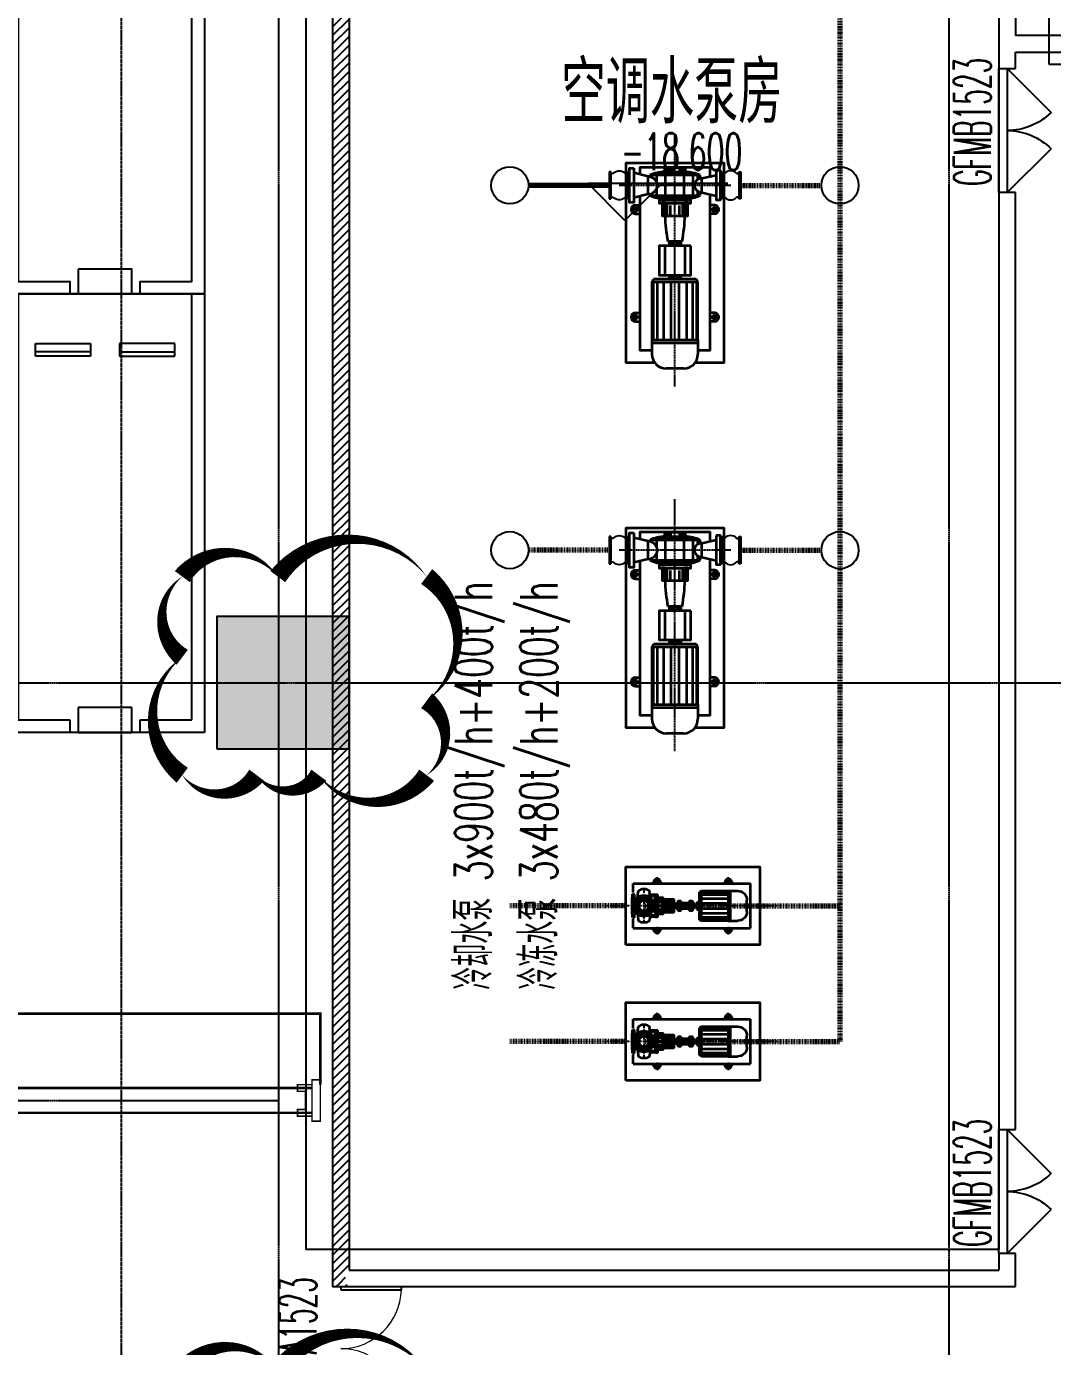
# Model space of a CAD drawing. Extents: x -12047294 to -5625356, y -1456591 to -622873.
# Drawn here: x -5781040 to -5768641, y -702198 to -686239 of the extents above; entities that cross this region are included whole.
import ezdxf

# ---------------------------------------------------------------- set-up
doc = ezdxf.new("R2010")
doc.units = 0
doc.header["$LTSCALE"] = 10
doc.header["$MEASUREMENT"] = 0
for name, pattern in [('CENTER', [2, 1.25, -0.25, 0.25, -0.25]), ('DASH', [0.35, 0.25, -0.1]), ('DASHDOT', [1, 0.5, -0.25, 0, -0.25]), ('DASHDOT2', [0.5, 0.25, -0.125, 0, -0.125]), ('DASHED', [0.75, 0.5, -0.25]), ('DOTE', [2.42, 2, -0.2, 0.02, -0.2])]:
    doc.linetypes.add(name, pattern=pattern)
for name, color, linetype in [('A-15-PKNG-普通车位', 162, 'Continuous'), ('A-COLUMN', 10, 'Continuous'), ('A-DIMELVE', 3, 'Continuous'), ('A-DOORWIN', 151, 'Continuous'), ('A-FireH', 6, 'Continuous'), ('A-TEXTDOOR', 181, 'Continuous'), ('A-TextRoom', 7, 'Continuous'), ('A-TEXTROOM-报建', 210, 'Continuous'), ('A-TK', 7, 'Continuous'), ('A-WALL', 2, 'Continuous'), ('A-卷帘垂壁', 151, 'Continuous'), ('DOTE', 9, 'DOTE'), ('M-AREA', 156, 'Continuous'), ('M-W-EQUIP-MID', 156, 'DASHDOT'), ('PUB_HATCH', 252, 'Continuous')]:
    doc.layers.add(name, color=color, linetype=linetype)
doc.layers.add('A-本次修改', color=6, linetype='Continuous', plot=False)
for name, color, linetype, lineweight in [('M-PIPE-CS', 156, 'Continuous', 70), ('M-PIPE-CTR', 156, 'DASHDOT2', 70), ('M-W-ACCERY', 156, 'Continuous', 25), ('M-W-EQUIP', 156, 'Continuous', 35), ('M-W-TEXT', 156, 'Continuous', 0)]:
    doc.layers.add(name, color=color, linetype=linetype, lineweight=lineweight)
doc.styles.add('_TCH_DIM', font='tjromans.shx', dxfattribs={"width": 0.8, "bigfont": 'tjhztxt.shx'})
doc.styles.add('_TCH_WINDOW', font='tjromans.shx', dxfattribs={"width": 0.7, "height": 3.5, "bigfont": 'tjhztxt.shx'})
doc.styles.add('K-HZ', font='tj-romans1.shx', dxfattribs={"width": 0.7, "bigfont": 'tj-hztxt1.shx'})
doc.styles.add('注解汉字', font='tjromans.shx', dxfattribs={"width": 0.75, "bigfont": 'tjhztxt.shx'})
pattern_1 = [(45, (-533914.12, 53.85), (-53.0330298, 53.0330298), [])]

# ---------------------------------------------------------------- blocks, each defined once
blk = doc.blocks.new('dsadwq$56565')
at = {"layer": 'A-卷帘垂壁', "linetype": 'DASHED', "const_width": 30}
blk.add_lwpolyline([(-5523562, -699033), (-5523562, -698174), (-5513762, -698173), (-5513762, -699033)], dxfattribs=at)
at = {"layer": 'A-卷帘垂壁', "linetype": 'DASHED', "extrusion": (0, 3.91901e-08, 1), "const_width": 18}
for points in [[(-5513862, -699033), (-5514037, -699033), (-5514037, -699113), (-5513942, -699113), (-5513942, -699333), (-5514037, -699333), (-5514037, -699413), (-5513862, -699413)], [(-5513862, -698973), (-5513862, -699473), (-5513762, -699473), (-5513762, -698973)]]:
    blk.add_lwpolyline(points, close=True, dxfattribs=at)
at = {"layer": 'A-卷帘垂壁', "linetype": 'DASHED', "extrusion": (0, 3.91901e-08, 1), "const_width": 30}
for points in [[(-5523462, -699073), (-5513862, -699073)], [(-5523462, -699373), (-5513862, -699373)]]:
    blk.add_lwpolyline(points, dxfattribs=at)
blk = doc.blocks.new('car-1')
at = {"layer": 'A-15-PKNG-普通车位'}
for p, q in [((5600, -1075, 0), (5600, -410, 0)), ((5600, -1425, 0), (5600, -2090, 0))]:
    blk.add_line(p, q, dxfattribs=at)
at = {"layer": 'A-15-PKNG-普通车位', "extrusion": (-7.83802e-08, 5e-16, 1)}
blk.add_lwpolyline([(6300, -2450), (300, -2450), (300, -50), (6300, -50)], close=True, dxfattribs=at)
at = {"layer": 'A-15-PKNG-普通车位', "extrusion": (-7.83802e-08, 5e-16, 1), "elevation": 0}
for points in [[(6300, -200), (450, -200), (450, -825), (300, -825)], [(300, -1675), (450, -1675), (450, -2300), (6300, -2300)]]:
    blk.add_lwpolyline(points, dxfattribs=at)
for points in [[(5550, -410), (5700, -410), (5700, -1075), (5550, -1075)], [(600, -925), (300, -925), (300, -1575), (600, -1575)], [(5550, -2090), (5700, -2090), (5700, -1425), (5550, -1425)]]:
    blk.add_lwpolyline(points, close=True, dxfattribs=at)
blk = doc.blocks.new('car-0')
for p, q in [((0, -5300, -100), (0, 0, -100)), ((0, 0, -100), (2400, 0, -100)), ((2400, 0, -100), (2400, -5300, -100)), ((150, 0, -100), (150, -5150, -100)), ((2250, -5150, -100), (2250, 0, -100)), ((360, -750, -100), (360, -600, -100)), ((360, -600, -100), (1025, -600, -100)), ((1025, -600, -100), (1025, -750, -100)), ((2041, -600, -100), (1376, -600, -100)), ((1376, -600, -100), (1376, -750, -100)), ((2041, -750, -100), (2041, -600, -100)), ((1025, -700, -100), (360, -700, -100)), ((1025, -750, -100), (360, -750, -100)), ((1376, -700, -100), (2041, -700, -100)), ((1376, -750, -100), (2041, -750, -100)), ((875, -5000, -100), (875, -5300, -100)), ((1525, -5000, -100), (875, -5000, -100)), ((1525, -5300, -100), (1525, -5000, -100)), ((150, -5150, -100), (775, -5150, -100)), ((775, -5150, -100), (775, -5300, -100)), ((1625, -5300, -100), (1625, -5150, -100)), ((1625, -5150, -100), (2250, -5150, -100)), ((2400, -5300, -100), (0, -5300, -100)), ((875, -5300, -100), (1525, -5300, -100))]:
    blk.add_line(p, q)
blk = doc.blocks.new('dFASDWA$Wfdf3')
at = {"layer": 'A-15-PKNG-普通车位', "rotation": 90}
blk.add_blockref('car-1', (2106361, 45600, 0), dxfattribs=at)
at = {"layer": 'A-15-PKNG-普通车位'}
blk.add_blockref('car-0', (2106411, 45900, 100), dxfattribs=at)
blk = doc.blocks.new('A$C50D712EB')
at = {"layer": 'M-AREA'}
blk.add_lwpolyline([(-9230, -9300), (19468, -9300), (19468, 2250), (-9230, 2250)], close=True, dxfattribs=at)
blk = doc.blocks.new('300RK1000-50C-W3')
at = {"layer": 'M-W-EQUIP'}
for p, q in [((-124, 165), (124, 165)), ((-112, 217), (-112, 165)), ((-87, 217), (-87, 165)), ((-54, 217), (-54, 165)), ((54, 217), (54, 165)), ((87, 217), (87, 165)), ((112, 217), (112, 165)), ((-325, 107), (-498, 150)), ((304, 122), (-304, 122)), ((-304, 122), (-304, 107)), ((-275, 96), (-275, 122)), ((-261, 139), (261, 139)), ((-219, 36), (-219, 122)), ((-113, -122), (-113, 122)), ((113, -122), (113, 122)), ((219, 0), (219, 122)), ((219, -122), (219, 0)), ((275, 70), (275, 122)), ((304, 85), (304, 122)), ((325, 86), (498, 125)), ((-325, -107), (-498, -150)), ((-304, -107), (-304, -122)), ((-304, -122), (0, -122)), ((-275, -122), (-275, -96)), ((-261, -139), (261, -139)), ((-219, -122), (-219, -36)), ((0, -122), (304, -122)), ((275, -122), (275, -70)), ((304, -122), (304, -85)), ((325, -86), (498, -125)), ((-478, -241), (-426, -241)), ((-144, -367), (-144, -217)), ((-124, -165), (124, -165)), ((-124, -367), (-124, -217)), ((-95, -367), (-95, -229)), ((-54, -367), (-54, -245)), ((-35, -183), (-35, -165)), ((35, -183), (35, -165)), ((54, -367), (54, -245)), ((95, -367), (95, -229)), ((124, -367), (124, -217)), ((144, -367), (144, -217)), ((478, -241), (426, -241)), ((-478, -345), (-426, -345)), ((478, -345), (426, -345)), ((-122, -732), (-122, -1084)), ((87, -680), (-87, -680)), ((-70, -680), (-70, -732)), ((-65, -680), (-65, -732)), ((-56, -680), (-56, -732)), ((-42, -680), (-42, -732)), ((-22, -680), (-22, -732)), ((22, -680), (22, -732)), ((42, -680), (42, -732)), ((56, -680), (56, -732)), ((65, -680), (65, -732)), ((70, -680), (70, -732)), ((122, -1084), (122, -732)), ((-70, -1084), (-70, -1136)), ((-65, -1084), (-65, -1136)), ((-56, -1084), (-56, -1136)), ((-42, -1084), (-42, -1136)), ((-22, -1084), (-22, -1136)), ((22, -1084), (22, -1136)), ((42, -1084), (42, -1136)), ((56, -1084), (56, -1136)), ((65, -1084), (65, -1136)), ((70, -1084), (70, -1136)), ((-278, -1171), (-258, -1136)), ((278, -1171), (-278, -1171)), ((-262, -1171), (-262, -1867)), ((-213, -1171), (-213, -1867)), ((-139, -1171), (-139, -1867)), ((-48, -1171), (-48, -1867)), ((48, -1171), (48, -1867)), ((139, -1171), (139, -1867)), ((213, -1171), (213, -1867)), ((278, -1171), (258, -1136)), ((262, -1171), (262, -1867)), ((-478, -1541), (-426, -1541)), ((478, -1541), (426, -1541)), ((-478, -1645), (-426, -1645)), ((478, -1645), (426, -1645)), ((-278, -1867), (-278, -2041)), ((-278, -1902), (278, -1902)), ((278, -1867), (278, -2041)), ((104, -2215), (-104, -2215))]:
    blk.add_line(p, q, dxfattribs=at)
for points in [[(245, -2143), (595, -2143), (595, 267), (-595, 267), (-595, -2143), (-245, -2143)], [(-498, 209), (-498, -209), (-550, -209), (-550, 209), (-498, 209), (-498, 209)], [(0, 217), (-426, 217), (-426, 132)], [(-124, 165), (-124, 217), (124, 217), (124, 165)], [(426, 109), (426, 217), (0, 217)], [(498, 178), (498, -175), (550, -175), (550, 178), (498, 178), (498, 178)], [(-304, -107), (-325, -107), (-325, 107), (-304, 107)], [(308, -86), (325, -86), (325, 86), (308, 86)], [(-426, -132), (-426, -1993), (-278, -1993)], [(278, -1993), (426, -1993), (426, -109)], [(0, -183), (-191, -183), (-191, -217), (0, -217)], [(-115, -217), (-156, -217), (-156, -367), (156, -367), (156, -217), (115, -217)], [(0, -217), (191, -217), (191, -183), (0, -183)], [(-278, -1171), (-278, -1867), (278, -1867), (278, -1171)], [(258, -1136), (-258, -1136)]]:
    blk.add_lwpolyline(points, dxfattribs=at)
blk.add_lwpolyline([(191, -732), (-191, -732), (-191, -1084), (191, -1084)], close=True, dxfattribs=at)
for centre in [(-478, -293), (478, -293), (-478, -1593), (478, -1593)]:
    blk.add_circle(centre, 24.3, dxfattribs=at)
for centre, radius, start, end in [((-101, -327), 493, 92.7354, 114.3971), ((-42, -501), 670, 96.007, 107.145), ((112, -812), 998, 101.5411, 107.5142), ((416, -631), 924, 120.5514, 123.5969), ((-416, -631), 924, 56.4031, 59.4486), ((-112, -812), 998, 72.4858, 78.4589), ((42, -501), 670, 72.855, 83.993), ((101, -327), 493, 65.6029, 87.2646), ((-339, -20), 132, 8.8063, 74.6868), ((-173, -43), 193, 110.1449, 121.9024), ((-89, -78), 239, 114.6028, 123.2438), ((-30, 53), 108, 127.3073, 140.6209), ((30, 53), 108, 39.3791, 52.6927), ((89, -78), 239, 56.7562, 65.3972), ((336, -16), 106, 105.3132, 171.1937), ((173, -43), 193, 58.0976, 69.8551), ((-339, 20), 132, 285.3132, 351.1937), ((-101, 327), 493, 245.6029, 267.2646), ((-173, 43), 193, 238.0976, 249.8551), ((-42, 501), 670, 252.855, 263.993), ((-89, 78), 239, 236.7562, 245.3972), ((112, 812), 998, 252.4858, 258.4589), ((-30, -53), 108, 219.3791, 232.6927), ((416, 631), 924, 236.4031, 239.4486), ((-416, 631), 924, 300.5514, 303.5969), ((-112, 812), 998, 281.5411, 287.5142), ((30, -53), 108, 307.3073, 320.6209), ((42, 501), 670, 276.007, 287.145), ((101, 327), 493, 272.7354, 294.3971), ((89, 78), 239, 294.6028, 303.2438), ((336, 16), 106, 188.8063, 254.6868), ((173, 43), 193, 290.1449, 301.9024), ((-478, -293), 52.2, 90, 270), ((478, -293), 52.2, 270, 90), ((2378, -247), 2503, 182.733, 189.9474), ((-2378, -247), 2503, 350.0526, 357.267), ((-478, -1593), 52.2, 90, 270), ((478, -1593), 52.2, 270, 90), ((-104, -2041), 174, 180, 270), ((104, -2041), 174, 270, 0)]:
    blk.add_arc(centre, radius, start, end, dxfattribs=at)
at = {"layer": 'M-W-EQUIP-MID'}
for p, q in [((0, -2430), (0, 616)), ((676, 0), (-676, 0)), ((-520, -293), (-436, -293)), ((-478, -335), (-478, -251)), ((520, -293), (436, -293)), ((478, -335), (478, -251)), ((-436, -1593), (-520, -1593)), ((-478, -1634), (-478, -1551)), ((520, -1593), (436, -1593)), ((478, -1634), (478, -1551))]:
    blk.add_line(p, q, dxfattribs=at)
blk = doc.blocks.new('KXT-300')
at = {"layer": 'M-W-ACCERY'}
for p, q in [((0, 165), (0, -165)), ((0, 165), (21, 165)), ((21, 165), (21, -165)), ((224, 165), (224, -165)), ((224, 165), (245, 165)), ((245, 165), (245, -165)), ((21, -165), (0, -165)), ((245, -165), (224, -165))]:
    blk.add_line(p, q, dxfattribs=at)
for centre, radius, start, end in [((122, 80), 96.3, 43.6066, 136.3934), ((40, 159), 18.5, 182.7366, 317.7606), ((205, 159), 18.5, 222.2394, 357.2634), ((40, -159), 18.5, 42.2394, 177.2634), ((122, -80), 96.3, 223.6066, 316.3934), ((205, -159), 18.5, 2.7366, 137.7606)]:
    blk.add_arc(centre, radius, start, end, dxfattribs=at)
blk = doc.blocks.new('IS150-125-250')
at = {"layer": 'M-W-EQUIP'}
for p, q in [((-270, 1280), (270, 1280)), ((-270, -140), (-270, 1280)), ((270, -140), (270, 1280)), ((-180, 1010), (-180, 1122)), ((-68, 1235), (68, 1235)), ((180, 1010), (180, 1122)), ((-315, 1036), (-270, 1062)), ((-315, 984), (-270, 958)), ((180, 1032), (-180, 1032)), ((-169, 685), (-169, 1010)), ((-138, 685), (-138, 1010)), ((-90, 685), (-90, 1010)), ((-31, 685), (-31, 1010)), ((31, 685), (31, 1010)), ((90, 685), (90, 1010)), ((138, 685), (138, 1010)), ((169, 685), (169, 1010)), ((315, 1036), (270, 1062)), ((315, 984), (270, 958)), ((-180, 685), (180, 685)), ((-180, 685), (-167, 663)), ((-45, 631), (-45, 663)), ((-42, 631), (-42, 663)), ((-36, 631), (-36, 663)), ((-27, 631), (-27, 663)), ((-14, 631), (-14, 663)), ((14, 631), (14, 663)), ((27, 631), (27, 663)), ((36, 631), (36, 663)), ((42, 631), (42, 663)), ((45, 631), (45, 663)), ((180, 685), (167, 663)), ((45, 631), (-45, 631)), ((-315, 176), (-270, 202)), ((315, 176), (270, 202)), ((-315, 124), (-270, 98)), ((-200, 18), (-200, -38)), ((-200, 18), (-200, -38)), ((-97, 69), (-166, 58)), ((-133, 130), (-133, 63)), ((-115, 130), (-115, 66)), ((-67, 130), (-67, 96)), ((67, 130), (67, 96)), ((97, 69), (166, 58)), ((115, 130), (115, 66)), ((133, 130), (133, 63)), ((200, 18), (200, -38)), ((315, 124), (270, 98)), ((-270, -140), (-162, -140)), ((-97, -89), (-166, -78)), ((-142, -124), (-51, -124)), ((-142, -147), (-142, -124)), ((-142, -147), (-99, -147)), ((-131, -147), (-131, -124)), ((-120, -158), (-120, -112)), ((-109, -147), (-109, -124)), ((-96, -150), (96, -150)), ((-90, -114), (-90, -97)), ((-75, -150), (-75, -110)), ((51, -124), (142, -124)), ((75, -150), (75, -110)), ((90, -114), (90, -97)), ((97, -89), (166, -78)), ((99, -147), (142, -147)), ((109, -147), (109, -124)), ((120, -158), (120, -112)), ((131, -147), (131, -124)), ((142, -147), (142, -124)), ((162, -140), (270, -140))]:
    blk.add_line(p, q, dxfattribs=at)
blk.add_lwpolyline([(-470, -230), (470, -230), (470, 1390), (-470, 1390)], close=True, dxfattribs=at)
for points in [[(180, 685), (180, 1010), (-180, 1010), (-180, 685)], [(-167, 663), (167, 663)]]:
    blk.add_lwpolyline(points, dxfattribs=at)
for centre, radius in [((-300, 1010), 15), ((300, 1010), 15), ((-300, 150), 15), ((300, 150), 15), ((0, -10), 125), ((-97, 30), 8.75), ((0, -10), 92), ((0, -10), 62.5), ((-40, 87), 8.75), ((40, 87), 8.75), ((97, 30), 8.75), ((-97, -50), 8.75), ((-40, -107), 8.75), ((40, -107), 8.75), ((97, -50), 8.75)]:
    blk.add_circle(centre, radius, dxfattribs=at)
for centre, radius, start, end in [((-68, 1122), 113, 90, 180), ((68, 1122), 113, 0, 90), ((-300, 1010), 30, 120, 240), ((300, 1010), 30, 300, 60), ((-300, 150), 30, 120, 240), ((300, 150), 30, 300, 60), ((-160, 18), 40, 99.1628, 180), ((160, 18), 40, 0, 80.8372), ((-160, -38), 40, 180, 260.8372), ((-100, -114), 10, 270, 0), ((-99, -150), 3, 0, 90), ((100, -114), 10, 180, 270), ((99, -150), 3, 90, 180), ((160, -38), 40, 279.1628, 0)]:
    blk.add_arc(centre, radius, start, end, dxfattribs=at)
for points in [[(-27, 578), (-50, 578), (-57, 578), (-31, 578)], [(-31, 578), (-57, 578), (-54, 578), (-29, 578)], [(-57, 578), (-57, 560), (-54, 560), (-54, 578)], [(-50, 578), (-50, 560), (-57, 560), (-57, 578)], [(-57, 560), (-57, 542), (-54, 542), (-54, 560)], [(-50, 560), (-50, 542), (-57, 542), (-57, 560)], [(-50, 542), (-27, 542), (-31, 542), (-57, 542)], [(-57, 542), (-31, 542), (-29, 542), (-54, 542)], [(-29, 578), (-54, 578), (-43, 578), (-23, 578)], [(-54, 578), (-54, 560), (-43, 560), (-43, 578)], [(-54, 560), (-54, 542), (-43, 542), (-43, 560)], [(-54, 542), (-29, 542), (-23, 542), (-43, 542)], [(-34, 578), (-34, 560), (-50, 560), (-50, 578)], [(-18, 578), (-34, 578), (-50, 578), (-27, 578)], [(-34, 560), (-34, 542), (-50, 542), (-50, 560)], [(-34, 542), (-18, 542), (-27, 542), (-50, 542)], [(-23, 578), (-43, 578), (-23, 578), (-13, 578)], [(-43, 578), (-43, 560), (-23, 560), (-23, 578)], [(-43, 560), (-43, 542), (-23, 542), (-23, 560)], [(-43, 542), (-23, 542), (-13, 542), (-23, 542)], [(-6, 578), (-12, 578), (-34, 578), (-18, 578)], [(-12, 578), (-12, 560), (-34, 560), (-34, 578)], [(-12, 560), (-12, 542), (-34, 542), (-34, 560)], [(-12, 542), (-6, 542), (-18, 542), (-34, 542)], [(-27, 595), (-27, 578), (-31, 578), (-31, 595)], [(-31, 595), (-31, 578), (-29, 578), (-29, 595)], [(-11, 595), (-27, 595), (-31, 595), (-13, 595)], [(-13, 595), (-31, 595), (-29, 595), (-12, 595)], [(-27, 542), (-27, 438), (-31, 438), (-31, 542)], [(-31, 542), (-31, 438), (-29, 438), (-29, 542)], [(-29, 595), (-29, 578), (-23, 578), (-23, 595)], [(-12, 595), (-29, 595), (-23, 595), (-10, 595)], [(-29, 542), (-29, 438), (-23, 438), (-23, 542)], [(-18, 595), (-18, 578), (-27, 578), (-27, 595)], [(-8, 595), (-18, 595), (-27, 595), (-11, 595)], [(-18, 542), (-18, 438), (-27, 438), (-27, 542)], [(-23, 595), (-23, 578), (-13, 578), (-13, 595)], [(-10, 595), (-23, 595), (-13, 595), (-5, 595)], [(-13, 578), (-23, 578), (0, 578)], [(-23, 578), (-23, 560), (0, 560), (0, 578)], [(-23, 560), (-23, 542), (0, 542), (0, 560)], [(-23, 542), (-23, 438), (-13, 438), (-13, 542)], [(-23, 542), (-13, 542), (0, 542)], [(-6, 595), (-6, 578), (-18, 578), (-18, 595)], [(-3, 595), (-6, 595), (-18, 595), (-8, 595)], [(-6, 542), (-6, 438), (-18, 438), (-18, 542)], [(-11, 631), (-11, 595), (-13, 595), (-13, 631)], [(-13, 631), (-13, 595), (-12, 595), (-12, 631)], [(-13, 595), (-13, 578), (0, 578), (0, 595)], [(-5, 595), (-13, 595), (0, 595)], [(-13, 542), (-13, 438), (0, 438), (0, 542)], [(-12, 631), (-12, 595), (-10, 595), (-10, 631)], [(6, 578), (12, 578), (-12, 578), (-6, 578)], [(12, 578), (12, 560), (-12, 560), (-12, 578)], [(12, 560), (12, 542), (-12, 542), (-12, 560)], [(12, 542), (6, 542), (-6, 542), (-12, 542)], [(-8, 631), (-8, 595), (-11, 595), (-11, 631)], [(-10, 631), (-10, 595), (-5, 595), (-5, 631)], [(-3, 631), (-3, 595), (-8, 595), (-8, 631)], [(3, 595), (6, 595), (-6, 595), (-3, 595)], [(6, 595), (6, 578), (-6, 578), (-6, 595)], [(6, 542), (6, 438), (-6, 438), (-6, 542)], [(-5, 631), (-5, 595), (0, 595), (0, 631)], [(3, 631), (3, 595), (-3, 595), (-3, 631)], [(0, 631), (0, 595), (5, 595), (5, 631)], [(0, 595), (0, 595), (13, 595), (5, 595)], [(0, 595), (0, 578), (13, 578), (13, 595)], [(0, 578), (0, 578), (23, 578), (13, 578)], [(0, 578), (0, 560), (23, 560), (23, 578)], [(0, 560), (0, 542), (23, 542), (23, 560)], [(0, 542), (0, 542), (13, 542), (23, 542)], [(0, 542), (0, 438), (13, 438), (13, 542)], [(8, 631), (8, 595), (3, 595), (3, 631)], [(8, 595), (18, 595), (6, 595), (3, 595)], [(5, 631), (5, 595), (10, 595), (10, 631)], [(5, 595), (13, 595), (23, 595), (10, 595)], [(18, 595), (18, 578), (6, 578), (6, 595)], [(18, 578), (34, 578), (12, 578), (6, 578)], [(18, 542), (18, 438), (6, 438), (6, 542)], [(34, 542), (18, 542), (6, 542), (12, 542)], [(11, 631), (11, 595), (8, 595), (8, 631)], [(11, 595), (27, 595), (18, 595), (8, 595)], [(10, 631), (10, 595), (12, 595), (12, 631)], [(10, 595), (23, 595), (29, 595), (12, 595)], [(13, 631), (13, 595), (11, 595), (11, 631)], [(13, 595), (31, 595), (27, 595), (11, 595)], [(12, 631), (12, 595), (13, 595), (13, 631)], [(12, 595), (29, 595), (31, 595), (13, 595)], [(34, 578), (34, 560), (12, 560), (12, 578)], [(34, 560), (34, 542), (12, 542), (12, 560)], [(13, 595), (13, 578), (23, 578), (23, 595)], [(13, 578), (23, 578), (43, 578), (23, 578)], [(23, 542), (13, 542), (23, 542), (43, 542)], [(13, 542), (13, 438), (23, 438), (23, 542)], [(27, 595), (27, 578), (18, 578), (18, 595)], [(27, 578), (50, 578), (34, 578), (18, 578)], [(50, 542), (27, 542), (18, 542), (34, 542)], [(27, 542), (27, 438), (18, 438), (18, 542)], [(23, 595), (23, 578), (29, 578), (29, 595)], [(23, 578), (23, 560), (43, 560), (43, 578)], [(23, 578), (43, 578), (54, 578), (29, 578)], [(23, 560), (23, 542), (43, 542), (43, 560)], [(43, 542), (23, 542), (29, 542), (54, 542)], [(23, 542), (23, 438), (29, 438), (29, 542)], [(31, 595), (31, 578), (27, 578), (27, 595)], [(31, 578), (57, 578), (50, 578), (27, 578)], [(57, 542), (31, 542), (27, 542), (50, 542)], [(31, 542), (31, 438), (27, 438), (27, 542)], [(29, 595), (29, 578), (31, 578), (31, 595)], [(29, 578), (54, 578), (57, 578), (31, 578)], [(54, 542), (29, 542), (31, 542), (57, 542)], [(29, 542), (29, 438), (31, 438), (31, 542)], [(50, 578), (50, 560), (34, 560), (34, 578)], [(50, 560), (50, 542), (34, 542), (34, 560)], [(43, 578), (43, 560), (54, 560), (54, 578)], [(43, 560), (43, 542), (54, 542), (54, 560)], [(57, 578), (57, 560), (50, 560), (50, 578)], [(57, 560), (57, 542), (50, 542), (50, 560)], [(54, 578), (54, 560), (57, 560), (57, 578)], [(54, 560), (54, 542), (57, 542), (57, 560)], [(-75, 350), (-75, 223), (-65, 223), (-65, 350)], [(-65, 350), (-65, 223), (-75, 223), (-75, 350)], [(-17, 350), (-75, 350), (-65, 350), (-15, 350)], [(-15, 350), (-65, 350), (-75, 350), (-17, 350)], [(-65, 350), (-65, 223), (-38, 223), (-38, 350)], [(-38, 350), (-38, 223), (-65, 223), (-65, 350)], [(-9, 350), (-38, 350), (-65, 350), (-15, 350)], [(-15, 350), (-65, 350), (-38, 350), (-9, 350)], [(-31, 438), (-57, 438), (-54, 438), (-29, 438)], [(-27, 438), (-50, 438), (-57, 438), (-31, 438)], [(-57, 438), (-57, 420), (-54, 420), (-54, 438)], [(-50, 438), (-50, 420), (-57, 420), (-57, 438)], [(-57, 420), (-57, 403), (-54, 403), (-54, 420)], [(-50, 420), (-50, 403), (-57, 403), (-57, 420)], [(-57, 403), (-31, 403), (-29, 403), (-54, 403)], [(-50, 403), (-27, 403), (-31, 403), (-57, 403)], [(-29, 438), (-54, 438), (-43, 438), (-23, 438)], [(-54, 438), (-54, 420), (-43, 420), (-43, 438)], [(-54, 420), (-54, 403), (-43, 403), (-43, 420)], [(-54, 403), (-29, 403), (-23, 403), (-43, 403)], [(-34, 438), (-34, 420), (-50, 420), (-50, 438)], [(-18, 438), (-34, 438), (-50, 438), (-27, 438)], [(-34, 420), (-34, 403), (-50, 403), (-50, 420)], [(-34, 403), (-18, 403), (-27, 403), (-50, 403)], [(-23, 438), (-43, 438), (-23, 438), (-13, 438)], [(-43, 438), (-43, 420), (-23, 420), (-23, 438)], [(-43, 420), (-43, 403), (-23, 403), (-23, 420)], [(-43, 403), (-23, 403), (-13, 403), (-23, 403)], [(-38, 350), (-38, 223), (0, 223), (0, 350)], [(0, 350), (0, 223), (-38, 223), (-38, 350)], [(0, 350), (0, 350), (-38, 350), (-9, 350)], [(-9, 350), (-38, 350), (0, 350)], [(-6, 438), (-12, 438), (-34, 438), (-18, 438)], [(-12, 438), (-12, 420), (-34, 420), (-34, 438)], [(-12, 420), (-12, 403), (-34, 403), (-34, 420)], [(-12, 403), (-6, 403), (-18, 403), (-34, 403)], [(-27, 403), (-27, 385), (-31, 385), (-31, 403)], [(-31, 403), (-31, 385), (-29, 385), (-29, 403)], [(-31, 385), (-13, 385), (-12, 385), (-29, 385)], [(-27, 385), (-11, 385), (-13, 385), (-31, 385)], [(-29, 403), (-29, 385), (-23, 385), (-23, 403)], [(-29, 385), (-12, 385), (-10, 385), (-23, 385)], [(-18, 403), (-18, 385), (-27, 385), (-27, 403)], [(-18, 385), (-8, 385), (-11, 385), (-27, 385)], [(-13, 438), (-23, 438), (0, 438)], [(-23, 438), (-23, 420), (0, 420), (0, 438)], [(-23, 420), (-23, 403), (0, 403), (0, 420)], [(-23, 403), (-23, 385), (-13, 385), (-13, 403)], [(-23, 403), (-13, 403), (0, 403)], [(-23, 385), (-10, 385), (-5, 385), (-13, 385)], [(-6, 403), (-6, 385), (-18, 385), (-18, 403)], [(-6, 385), (-3, 385), (-8, 385), (-18, 385)], [(-13, 403), (-13, 385), (0, 385), (0, 403)], [(-11, 385), (-11, 350), (-13, 350), (-13, 385)], [(-13, 385), (-13, 350), (-12, 350), (-12, 385)], [(-13, 385), (-5, 385), (0, 385)], [(6, 438), (12, 438), (-12, 438), (-6, 438)], [(12, 438), (12, 420), (-12, 420), (-12, 438)], [(12, 420), (12, 403), (-12, 403), (-12, 420)], [(12, 403), (6, 403), (-6, 403), (-12, 403)], [(-12, 385), (-12, 350), (-10, 350), (-10, 385)], [(-8, 385), (-8, 350), (-11, 350), (-11, 385)], [(-10, 385), (-10, 350), (-5, 350), (-5, 385)], [(-3, 385), (-3, 350), (-8, 350), (-8, 385)], [(6, 403), (6, 385), (-6, 385), (-6, 403)], [(6, 385), (3, 385), (-3, 385), (-6, 385)], [(-5, 385), (-5, 350), (0, 350), (0, 385)], [(3, 385), (3, 350), (-3, 350), (-3, 385)], [(0, 438), (0, 438), (23, 438), (13, 438)], [(0, 438), (0, 420), (23, 420), (23, 438)], [(0, 420), (0, 403), (23, 403), (23, 420)], [(0, 403), (0, 403), (13, 403), (23, 403)], [(0, 403), (0, 385), (13, 385), (13, 403)], [(0, 385), (0, 350), (5, 350), (5, 385)], [(0, 385), (0, 385), (5, 385), (13, 385)], [(9, 350), (38, 350), (0, 350)], [(0, 350), (0, 350), (38, 350), (9, 350)], [(0, 350), (0, 223), (38, 223), (38, 350)], [(38, 350), (38, 223), (0, 223), (0, 350)], [(8, 385), (8, 350), (3, 350), (3, 385)], [(18, 385), (8, 385), (3, 385), (6, 385)], [(13, 385), (5, 385), (10, 385), (23, 385)], [(5, 385), (5, 350), (10, 350), (10, 385)], [(18, 438), (34, 438), (12, 438), (6, 438)], [(18, 403), (18, 385), (6, 385), (6, 403)], [(34, 403), (18, 403), (6, 403), (12, 403)], [(27, 385), (11, 385), (8, 385), (18, 385)], [(11, 385), (11, 350), (8, 350), (8, 385)], [(15, 350), (65, 350), (38, 350), (9, 350)], [(9, 350), (38, 350), (65, 350), (15, 350)], [(23, 385), (10, 385), (12, 385), (29, 385)], [(10, 385), (10, 350), (12, 350), (12, 385)], [(31, 385), (13, 385), (11, 385), (27, 385)], [(13, 385), (13, 350), (11, 350), (11, 385)], [(34, 438), (34, 420), (12, 420), (12, 438)], [(34, 420), (34, 403), (12, 403), (12, 420)], [(29, 385), (12, 385), (13, 385), (31, 385)], [(12, 385), (12, 350), (13, 350), (13, 385)], [(13, 438), (23, 438), (43, 438), (23, 438)], [(13, 403), (13, 385), (23, 385), (23, 403)], [(23, 403), (13, 403), (23, 403), (43, 403)], [(15, 350), (65, 350), (75, 350), (17, 350)], [(17, 350), (75, 350), (65, 350), (15, 350)], [(27, 438), (50, 438), (34, 438), (18, 438)], [(27, 403), (27, 385), (18, 385), (18, 403)], [(50, 403), (27, 403), (18, 403), (34, 403)], [(23, 438), (23, 420), (43, 420), (43, 438)], [(23, 438), (43, 438), (54, 438), (29, 438)], [(23, 420), (23, 403), (43, 403), (43, 420)], [(23, 403), (23, 385), (29, 385), (29, 403)], [(43, 403), (23, 403), (29, 403), (54, 403)], [(31, 438), (57, 438), (50, 438), (27, 438)], [(31, 403), (31, 385), (27, 385), (27, 403)], [(57, 403), (31, 403), (27, 403), (50, 403)], [(29, 438), (54, 438), (57, 438), (31, 438)], [(29, 403), (29, 385), (31, 385), (31, 403)], [(54, 403), (29, 403), (31, 403), (57, 403)], [(50, 438), (50, 420), (34, 420), (34, 438)], [(50, 420), (50, 403), (34, 403), (34, 420)], [(38, 350), (38, 223), (65, 223), (65, 350)], [(65, 350), (65, 223), (38, 223), (38, 350)], [(43, 438), (43, 420), (54, 420), (54, 438)], [(43, 420), (43, 403), (54, 403), (54, 420)], [(57, 438), (57, 420), (50, 420), (50, 438)], [(57, 420), (57, 403), (50, 403), (50, 420)], [(54, 438), (54, 420), (57, 420), (57, 438)], [(54, 420), (54, 403), (57, 403), (57, 420)], [(65, 350), (65, 223), (75, 223), (75, 350)], [(75, 350), (75, 223), (65, 223), (65, 350)], [(-75, 223), (-98, 223), (-85, 223), (-65, 223)], [(-65, 223), (-85, 223), (-98, 223), (-75, 223)], [(-98, 223), (-98, 153), (-85, 153), (-85, 223)], [(-85, 223), (-85, 153), (-98, 153), (-98, 223)], [(-49, 223), (-49, 153), (-85, 153), (-85, 223)], [(-38, 223), (-49, 223), (-85, 223), (-65, 223)], [(-85, 223), (-85, 153), (-49, 153), (-49, 223)], [(-65, 223), (-85, 223), (-49, 223), (-38, 223)], [(0, 223), (0, 153), (-49, 153), (-49, 223)], [(0, 223), (0, 223), (-49, 223), (-38, 223)], [(-38, 223), (-49, 223), (0, 223)], [(-49, 223), (-49, 153), (0, 153), (0, 223)], [(49, 223), (49, 153), (0, 153), (0, 223)], [(38, 223), (49, 223), (0, 223)], [(0, 223), (0, 153), (49, 153), (49, 223)], [(0, 223), (0, 223), (49, 223), (38, 223)], [(65, 223), (85, 223), (49, 223), (38, 223)], [(38, 223), (49, 223), (85, 223), (65, 223)], [(85, 223), (85, 153), (49, 153), (49, 223)], [(49, 223), (49, 153), (85, 153), (85, 223)], [(65, 223), (85, 223), (98, 223), (75, 223)], [(75, 223), (98, 223), (85, 223), (65, 223)], [(85, 223), (85, 153), (98, 153), (98, 223)], [(98, 223), (98, 153), (85, 153), (85, 223)], [(-133, 153), (-133, 130), (-115, 130), (-115, 153)], [(-115, 153), (-115, 130), (-133, 130), (-133, 153)], [(-98, 153), (-133, 153), (-115, 153), (-85, 153)], [(-85, 153), (-115, 153), (-133, 153), (-98, 153)], [(-49, 153), (-67, 153), (-115, 153), (-85, 153)], [(-85, 153), (-115, 153), (-67, 153), (-49, 153)], [(-67, 153), (-67, 130), (-115, 130), (-115, 153)], [(-115, 153), (-115, 130), (-67, 130), (-67, 153)], [(0, 153), (0, 130), (-67, 130), (-67, 153)], [(-67, 153), (-67, 130), (0, 130), (0, 153)], [(0, 153), (0, 153), (-67, 153), (-49, 153)], [(-49, 153), (-67, 153), (0, 153)], [(49, 153), (67, 153), (0, 153)], [(0, 153), (0, 153), (67, 153), (49, 153)], [(67, 153), (67, 130), (0, 130), (0, 153)], [(0, 153), (0, 130), (67, 130), (67, 153)], [(85, 153), (115, 153), (67, 153), (49, 153)], [(49, 153), (67, 153), (115, 153), (85, 153)], [(115, 153), (115, 130), (67, 130), (67, 153)], [(67, 153), (67, 130), (115, 130), (115, 153)], [(85, 153), (115, 153), (133, 153), (98, 153)], [(98, 153), (133, 153), (115, 153), (85, 153)], [(115, 153), (115, 130), (133, 130), (133, 153)], [(133, 153), (133, 130), (115, 130), (115, 153)]]:
    blk.add_3dface(points, dxfattribs=at)
at = {"layer": 'M-W-EQUIP-MID', "linetype": 'CENTER', "ltscale": 0.05}
for p, q in [((0, 1618), (0, -458)), ((-85, 25), (-109, 35)), ((-92, 42), (-102, 18)), ((-28, 92), (-52, 82)), ((-35, 75), (-45, 99)), ((52, 82), (28, 92)), ((35, 75), (45, 99)), ((85, 25), (109, 35)), ((102, 18), (92, 42)), ((188, -10), (-188, -10)), ((-85, -45), (-109, -55)), ((-102, -38), (-92, -62)), ((-52, -102), (-28, -112)), ((-35, -95), (-45, -119)), ((28, -112), (52, -102)), ((35, -95), (45, -119)), ((85, -45), (109, -55)), ((92, -62), (102, -38))]:
    blk.add_line(p, q, dxfattribs=at)
at = {"layer": 'M-W-EQUIP-MID', "linetype": 'CENTER'}
for p, q in [((-255, 1010), (-345, 1010)), ((-300, 965), (-300, 1055)), ((255, 1010), (345, 1010)), ((300, 965), (300, 1055)), ((-300, 195), (-300, 105)), ((300, 195), (300, 105)), ((-255, 150), (-345, 150)), ((255, 150), (345, 150))]:
    blk.add_line(p, q, dxfattribs=at)
at = {"layer": 'M-W-EQUIP-MID', "linetype": 'CENTER', "ltscale": 0.05}
blk.add_circle((0, -10), 105, dxfattribs=at)
blk = doc.blocks.new('A$C3E7E23AD')
at = {"layer": 'M-AREA'}
blk.add_lwpolyline([(-8370, 0), (0, 0), (0, -23950), (-8370, -23950)], close=True, dxfattribs=at)
at = {"layer": 'M-PIPE-CS'}
blk.add_line((-4709, -11087, 29), (-5684, -11087, 29), dxfattribs=at)
at = {"layer": 'M-PIPE-CTR'}
for p, q in [((-1919, -21437, 29), (-1919, -2267, 29)), ((-3119, -11087, 29), (-2144, -11087, 29)), ((-4709, -15497, 29), (-5684, -15497, 29)), ((-3119, -15497, 29), (-2144, -15497, 29)), ((-4509, -19797, 29), (-5909, -19797, 29)), ((-4289, -19797, 29), (-1919, -19797, 29)), ((-4509, -21437, 29), (-5909, -21437, 29)), ((-4289, -21437, 29), (-1919, -21437, 29))]:
    blk.add_line(p, q, dxfattribs=at)
at = {"layer": 'M-W-ACCERY'}
for centre in [(-5909, -11087, 29), (-1919, -11087, 29), (-5909, -15497, 29), (-1919, -15497, 29)]:
    blk.add_circle(centre, 225, dxfattribs=at)
at = {"layer": 'M-W-ACCERY', "xscale": -1, "rotation": 359.9999999999999}
for p in [(-4464, -11087, 29), (-4464, -15497, 29)]:
    blk.add_blockref('KXT-300', p, dxfattribs=at)
at = {"layer": 'M-W-ACCERY'}
for p in [(-3364, -11087, 29), (-3364, -15497, 29)]:
    blk.add_blockref('KXT-300', p, dxfattribs=at)
at = {"layer": 'M-W-EQUIP'}
for p in [(-3914, -11087, 29), (-3914, -15497, 29)]:
    blk.add_blockref('300RK1000-50C-W3', p, dxfattribs=at)
at = {"layer": 'M-W-EQUIP', "extrusion": (0, 0, -1), "zscale": -0.9999999999999996, "rotation": 90}
for p in [(4279, -19797, -29), (4279, -21437, -29)]:
    blk.add_blockref('IS150-125-250', p, dxfattribs=at)
at = {"layer": 'M-W-TEXT', "style": 'K-HZ', "width": 0.65}
for s, p in [('冷却水泵 3x900t/h+400t/h', (-6124, -20811, 29)), ('冷冻水泵 3x480t/h+200t/h', (-5334, -20811, 29))]:
    blk.add_text(s, height=450, rotation=90, dxfattribs=at).set_placement(p)
blk = doc.blocks.new('$DorLib2D$00000116')
at = {"color": 0}
for p, q in [((-0.5, 0), (-0.146, 0.354)), ((0.5, 0), (0.146, 0.354))]:
    blk.add_line(p, q, dxfattribs=at)
for centre, start, end in [((-0.5, 0), 0, 45), ((0.5, 0), 135, 180)]:
    blk.add_arc(centre, 0.5, start, end, dxfattribs=at)
blk = doc.blocks.new('$DorLib2D$00000002')
for p, q in [((-0.5, 0), (-0.5, 0.4875)), ((-0.475, 0.4875), (-0.5, 0.4875)), ((-0.475, 0), (-0.475, 0.4875)), ((0.475, 0), (0.475, 0.4875)), ((0.475, 0.4875), (0.5, 0.4875)), ((0.5, 0), (0.5, 0.4875)), ((-0.5, 0), (-0.475, 0)), ((0.5, 0), (0.475, 0))]:
    blk.add_line(p, q)
at = {"lineweight": 13}
for centre, start, end in [((-0.4875, 0), 0, 88.53072), ((0.4875, 0), 91.46928, 180)]:
    blk.add_arc(centre, 0.4875, start, end, dxfattribs=at)
blk = doc.blocks.new('_FZH')
blk.add_lwpolyline([(-0.5, -0.5), (0.5, -0.5), (0.5, 0.5), (-0.5, 0.5)], close=True)
at = {"layer": 'PUB_HATCH'}
blk.add_solid([(-0.5, -0.5), (0.5, -0.5), (-0.5, 0.5), (0.5, 0.5)], dxfattribs=at)

msp = doc.modelspace()

# ---------------------------------------------------------------- hatches: boundary and pattern name
at = {"layer": 'A-FireH'}
h = msp.add_hatch(dxfattribs=at)
h.set_pattern_fill('普通砖', color=256, scale=30, style=0)
h.set_pattern_definition(pattern_1)
h.paths.add_polyline_path([(-5777139.7, -677073.4), (-5777339.7, -676873.4), (-5777339.7, -701473.4), (-5777206.3, -701406.8), (-5777139.7, -701273.4)])
h = msp.add_hatch(dxfattribs=at)
h.set_pattern_fill('普通砖', color=256, scale=30, style=0)
h.set_pattern_definition(pattern_1)
h.paths.add_polyline_path([(-5777339.7, -701473.4), (-5777139.7, -701473.4), (-5777206.3, -701406.8)])
at = {"layer": 'A-TEXTROOM-报建'}
h = msp.add_hatch(dxfattribs=at)
h.set_pattern_fill('ANSI31', color=156, scale=300)
h.set_pattern_definition([(45, (6459.6, 7e-09), (-336.759605, 336.759605), [])])
edge = h.paths.add_edge_path(flags=16)
edge.add_arc((-5789890.1, -733372.9), 19800.3, 180.00002, 210.33182)
edge.add_line((-5806980, -743372.1), (-5798690.9, -743375))
edge.add_arc((-5798679.1, -768354), 24979, 71.82959, 90.02715, ccw=False)
edge.add_arc((-5798679.1, -768354), 24979, 46.40636, 71.82959, ccw=False)
edge.add_arc((-5761511.4, -729209.4), 29000, 226.55073, 235.72344)
edge.add_line((-5777843.9, -753173), (-5734626.5, -753172.4))
edge.add_line((-5734626.5, -753172.4), (-5734626.6, -742573))
edge.add_line((-5734626.6, -742573), (-5724090.3, -742573.2))
edge.add_line((-5724090.3, -742573.2), (-5724090.3, -706873))
edge.add_line((-5724090.3, -706873), (-5715090.4, -706873))
edge.add_line((-5715090.4, -706873), (-5715090.4, -697848.9))
edge.add_arc((-5806750.6, -701974.8), 91753, 2.577338, 4.963321)
edge.add_arc((-5757072.8, -697881.8), 41908, 5.26452, 17.9861)
edge.add_arc((-5817479.3, -718426.1), 105710, 18.467251, 21.437185)
edge.add_arc((-5747882, -689052.2), 30252, 17.82622, 40.55905)
edge.add_arc((-5746701.1, -686704.3), 27846.7, 38.4683, 72.82075)
edge.add_arc((-5793741.7, -821555.8), 170652.4, 71.1042, 72.756978)
edge.add_line((-5743156, -658573.2), (-5782091.3, -658573.2))
edge.add_line((-5782091.3, -658573.2), (-5782091.3, -664172.9))
edge.add_line((-5782091.3, -664172.9), (-5804290.4, -664172.9))
edge.add_line((-5804290.4, -664172.9), (-5804290.4, -680572.8))
edge.add_line((-5804290.4, -680572.8), (-5809690.4, -680572.8))
edge.add_line((-5809690.4, -680572.8), (-5809690.4, -733372.9))
h.paths.add_polyline_path([(-5821993.3, -644043.7), (-5678940.3, -644043.7), (-5678940.3, -767193.7), (-5821993.3, -767193.7)])

# ---------------------------------------------------------------- linework, layer by layer
at = {"layer": 'A-DIMELVE'}
for p, q in [((-5773808, -688584), (-5774258, -688134)), ((-5774258, -688134), (-5772562.8, -688134)), ((-5773808, -688584), (-5773358, -688134))]:
    msp.add_line(p, q, dxfattribs=at)
at = {"layer": 'A-DOORWIN'}
for points in [[(-5769189.7, -686748.4), (-5769189.7, -688248.4), (-5769289.7, -688248.4), (-5769289.7, -686748.4)], [(-5769189.7, -699573.4), (-5769189.7, -701073.4), (-5769289.7, -701073.4), (-5769289.7, -699573.4)]]:
    msp.add_lwpolyline(points, close=True, dxfattribs=at)
at = {"layer": 'A-WALL'}
for p, q in [((-5777339.7, -676873.4), (-5777339.7, -701473.4)), ((-5777139.7, -677073.4), (-5777139.7, -701273.4)), ((-5769289.7, -677073.4), (-5769289.7, -686548.4)), ((-5769089.7, -677073.4), (-5769089.7, -686348.4)), ((-5767964.7, -686348.4), (-5769089.7, -686348.4)), ((-5769289.7, -686548.4), (-5769289.7, -686748.4)), ((-5769089.7, -686548.4), (-5767964.7, -686548.4)), ((-5769089.7, -686748.4), (-5769089.7, -686548.4)), ((-5769289.7, -686748.4), (-5769089.7, -686748.4)), ((-5769289.7, -688248.4), (-5769289.7, -699573.4)), ((-5769089.7, -688248.4), (-5769289.7, -688248.4)), ((-5769089.7, -699573.4), (-5769089.7, -688248.4)), ((-5769289.7, -699573.4), (-5769089.7, -699573.4)), ((-5769089.7, -701073.4), (-5769289.7, -701073.4)), ((-5769289.7, -701073.4), (-5769289.7, -701273.4)), ((-5769089.7, -701473.4), (-5769089.7, -701073.4)), ((-5777139.7, -701273.4), (-5769289.7, -701273.4)), ((-5777339.7, -701473.4), (-5777139.7, -701473.4)), ((-5777139.7, -701473.4), (-5769089.7, -701473.4))]:
    msp.add_line(p, q, dxfattribs=at)
at = {"layer": 'A-本次修改', "color": 3}
for points in [[(-5779157, -692889.5, 0, 225, 0.5), (-5779157, -693864.5, 0, 225, 0.5), (-5779157, -695291, 0, 225, 0.5), (-5778257, -695291, 0, 225, 0.5), (-5777507, -695291, 0, 225, 0.5), (-5776203, -695291, 0, 225, 0.5), (-5776203, -694391, 0, 225, 0.5), (-5776203, -692889.5, 0, 225, 0.5), (-5778003, -692889.5, 0, 225, 0.5)], [(-5779157, -702489.5, 0, 225, 0.5), (-5779157, -703464.5, 0, 225, 0.5), (-5779157, -704891, 0, 225, 0.5), (-5778257, -704891, 0, 225, 0.5), (-5777507, -704891, 0, 225, 0.5), (-5776203, -704891, 0, 225, 0.5), (-5776203, -703991, 0, 225, 0.5), (-5776203, -702489.5, 0, 225, 0.5), (-5778003, -702489.5, 0, 225, 0.5)]]:
    msp.add_lwpolyline(points, format="xyseb", close=True, dxfattribs=at)
at = {"layer": 'DOTE', "linetype": 'DOTE'}
for p, q in [((-5777989.7, -756448.6), (-5777989.7, -655372.8)), ((-5769889.7, -756448.6), (-5769889.7, -655372.8)), ((-5812892.3, -694173.4), (-5711892.7, -694173.4))]:
    msp.add_line(p, q, dxfattribs=at)
at = {"layer": 'DOTE'}
msp.add_line((-5812892.3, -699223.4), (-5777989.7, -699223.4), dxfattribs=at)
at = {"layer": 'DOTE', "color": 250, "linetype": 'DASH', "ltscale": 5}
msp.add_lwpolyline([(-5779889.7, -673373.4), (-5729889.7, -673373.4), (-5729889.7, -723273.4), (-5779889.7, -723273.4)], close=True, dxfattribs=at)

# ---------------------------------------------------------------- block references
for name, p in [('A$C50D712EB', (-5759457.7, -677396.4)), ('A$C3E7E23AD', (-5769289.7, -677073.4)), ('dsadwq$56565', (-263727.2, 0))]:
    msp.add_blockref(name, p)
at = {"layer": 'A-15-PKNG-普通车位'}
msp.add_blockref('dFASDWA$Wfdf3', (-7887700.3, -735373.4), dxfattribs=at)
at = {"layer": 'A-COLUMN', "xscale": 1600, "yscale": 1600, "zscale": 1600}
msp.add_blockref('_FZH', (-5777939.7, -694173.4), dxfattribs=at)
at = {"layer": 'A-DOORWIN'}
ref = msp.add_blockref('$DorLib2D$00000116', (-5769189.7, -687498.4), dxfattribs=dict(at, xscale=-1500, yscale=1500, zscale=-1500, rotation=269.9999999999964))
ref.add_attrib('A', 'GFMB1523', (-5769386.4, -688168.4), dxfattribs={"layer": 'A-TEXTDOOR', "height": 446.25, "rotation": 90, "style": '_TCH_WINDOW', "width": 0.494118})
ref = msp.add_blockref('$DorLib2D$00000116', (-5769189.7, -700323.4), dxfattribs=dict(at, xscale=-1500, yscale=1500, zscale=-1500, rotation=269.9999999998587))
ref.add_attrib('A', 'GFMB1523', (-5769386.4, -700993.4), dxfattribs={"layer": 'A-TEXTDOOR', "height": 446.25, "rotation": 90, "style": '_TCH_WINDOW', "width": 0.494118})
ref = msp.add_blockref('$DorLib2D$00000002', (-5777239.7, -702223.4), dxfattribs=dict(at, xscale=1500, yscale=1500, zscale=1500, rotation=270.0000000002197))
ref.add_attrib('A', 'GFMA1523', (-5777536.4, -702880.7), dxfattribs={"layer": 'A-TEXTDOOR', "height": 446.25, "rotation": 90, "style": '_TCH_WINDOW', "width": 0.494118})

# ---------------------------------------------------------------- texts
at = {"layer": 'A-TextRoom', "style": '注解汉字', "width": 0.75}
msp.add_text('空调水泵房', height=750, dxfattribs=at).set_placement((-5774574.9, -687412))
at = {"layer": 'A-TK', "style": '_TCH_DIM', "width": 0.564706}
msp.add_text('-18.600', height=446.25, dxfattribs=at).set_placement((-5773858.1, -687976.5))

doc.saveas('drawing.dxf')
